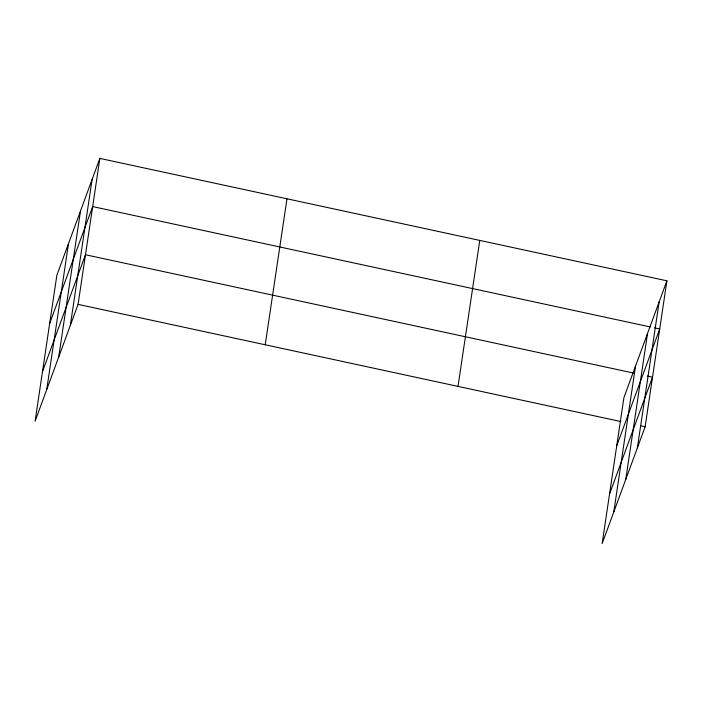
<?xml version="1.0" encoding="UTF-8"?>
<svg xmlns="http://www.w3.org/2000/svg" width="702" height="702" viewBox="0 0 702 702"><rect width="100%" height="100%" fill="white"/><g stroke="black" fill="none" stroke-linecap="round" stroke-linejoin="round"><path stroke-width="1.05" d="M46.727 389.592L68.498 243.62M58.705 357.046L80.476 211.065M70.323 325.456L92.094 179.475M99.851 158.398L56.871 275.21L35.1 421.191L78.08 304.378L99.851 158.398L666.9 280.809L645.129 426.79L602.149 543.602L623.92 397.622L666.9 280.809M265.207 344.779L286.978 198.798M458.002 386.398L479.773 240.417M613.776 512.004L635.547 366.023M625.754 479.457L647.525 333.476M637.372 447.858L659.143 301.878M49.684 323.385L92.664 206.572L650.201 326.93M42.506 371.56L85.477 254.747L633.502 373.052M616.742 445.796L659.713 328.984L654.431 327.843M609.555 493.962L652.535 377.158L647.244 376.018M78.08 304.378L620.814 421.542M640.9 425.877L645.129 426.79"/></g></svg>
